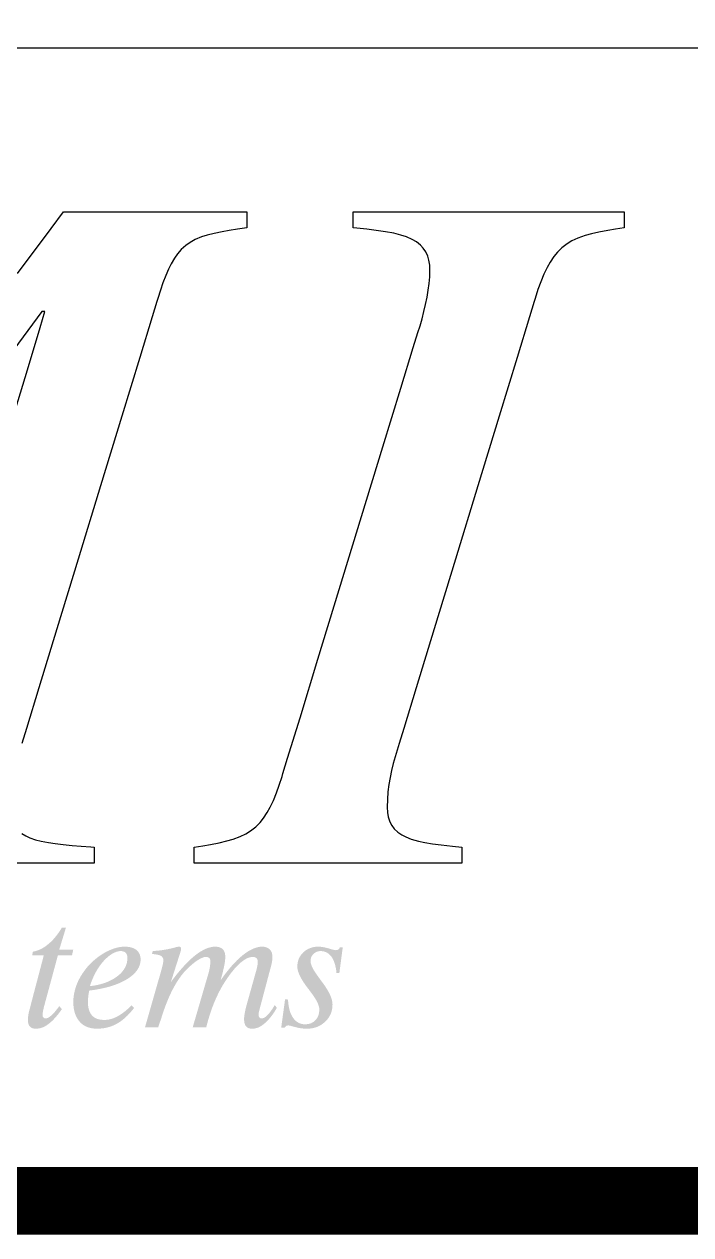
# Model space of a CAD drawing. Header units: millimetres. Extents: x 2335 to 2657, y 96 to 324.
# Drawn here: x 2503.91 to 2514.41, y 96.12 to 115.19 of the extents above; entities that cross this region are included whole.
import ezdxf

# ---------------------------------------------------------------- set-up
doc = ezdxf.new("R2010")
doc.units = ezdxf.units.MM
doc.header["$LTSCALE"] = 10
doc.layers.get('0').update_dxf_attribs({"linetype": 'CONTINUOUS'})
doc.layers.add('AM_4', color=3, linetype='CONTINUOUS', lineweight=25)

msp = doc.modelspace()

# ---------------------------------------------------------------- hatches: boundary and pattern name
h = msp.add_hatch(color=4)
edge = h.paths.add_edge_path()
edge.add_spline(control_points=[(2504.6819, 100.6112), (2504.6084, 100.6112), (2504.5348, 100.6112), (2504.4613, 100.6112)], knot_values=[0, 0, 0, 0, 1, 1, 1, 1], degree=3, periodic=0)
edge.add_spline(control_points=[(2504.4613, 100.6112), (2504.4965, 100.7268), (2504.5317, 100.8423), (2504.5669, 100.9579)], knot_values=[0, 0, 0, 0, 1, 1, 1, 1], degree=3, periodic=0)
edge.add_spline(control_points=[(2504.5669, 100.9579), (2504.5456, 100.9579), (2504.5243, 100.9579), (2504.5031, 100.9579)], knot_values=[0, 0, 0, 0, 1, 1, 1, 1], degree=3, periodic=0)
edge.add_spline(control_points=[(2504.5031, 100.9579), (2504.4337, 100.8421), (2504.3605, 100.7546), (2504.284, 100.6939)], knot_values=[0, 0, 0, 0, 1, 1, 1, 1], degree=3, periodic=0)
edge.add_spline(control_points=[(2504.284, 100.6939), (2504.2084, 100.6301), (2504.1296, 100.5931), (2504.0461, 100.5781)], knot_values=[0, 0, 0, 0, 1, 1, 1, 1], degree=3, periodic=0)
edge.add_spline(control_points=[(2504.0461, 100.5781), (2504.0422, 100.5584), (2504.0382, 100.5387), (2504.0343, 100.519)], knot_values=[0, 0, 0, 0, 1, 1, 1, 1], degree=3, periodic=0)
edge.add_spline(control_points=[(2504.0343, 100.519), (2504.0952, 100.519), (2504.1562, 100.519), (2504.2171, 100.519)], knot_values=[0, 0, 0, 0, 1, 1, 1, 1], degree=3, periodic=0)
edge.add_spline(control_points=[(2504.2171, 100.519), (2504.1407, 100.2278), (2504.0628, 99.9369), (2503.9807, 99.6178), (2503.9752, 99.5933), (2503.9721, 99.5697)], knot_values=[0, 0, 0, 0, 0.9136101, 0.9136101, 1, 1, 1, 1], degree=3, periodic=0)
edge.add_spline(control_points=[(2503.9721, 99.5697), (2503.9697, 99.5453), (2503.9665, 99.524), (2503.9665, 99.4563), (2503.9776, 99.4216), (2503.9981, 99.3987)], knot_values=[0, 0, 0, 0, 0.2790698, 0.2790698, 1, 1, 1, 1], degree=3, periodic=0)
edge.add_spline(control_points=[(2503.9981, 99.3987), (2504.0201, 99.3751), (2504.0516, 99.3649), (2504.1611, 99.3649), (2504.2273, 99.3885), (2504.2935, 99.4405)], knot_values=[0, 0, 0, 0, 0.3956835, 0.3956835, 1, 1, 1, 1], degree=3, periodic=0)
edge.add_spline(control_points=[(2504.2935, 99.4405), (2504.3605, 99.4909), (2504.4306, 99.5689), (2504.5031, 99.6737)], knot_values=[0, 0, 0, 0, 1, 1, 1, 1], degree=3, periodic=0)
edge.add_spline(control_points=[(2504.5031, 99.6737), (2504.4891, 99.6892), (2504.4752, 99.7047), (2504.4613, 99.7202)], knot_values=[0, 0, 0, 0, 1, 1, 1, 1], degree=3, periodic=0)
edge.add_spline(control_points=[(2504.4613, 99.7202), (2504.4125, 99.6524), (2504.3707, 99.6036), (2504.336, 99.5729)], knot_values=[0, 0, 0, 0, 1, 1, 1, 1], degree=3, periodic=0)
edge.add_spline(control_points=[(2504.336, 99.5729), (2504.3014, 99.5413), (2504.2707, 99.5256), (2504.2462, 99.5272)], knot_values=[0, 0, 0, 0, 1, 1, 1, 1], degree=3, periodic=0)
edge.add_spline(control_points=[(2504.2462, 99.5272), (2504.232, 99.5256), (2504.2202, 99.5295), (2504.2116, 99.5413)], knot_values=[0, 0, 0, 0, 1, 1, 1, 1], degree=3, periodic=0)
edge.add_spline(control_points=[(2504.2116, 99.5413), (2504.2029, 99.55), (2504.1974, 99.5642), (2504.1974, 99.5957), (2504.1997, 99.613), (2504.2045, 99.6367)], knot_values=[0, 0, 0, 0, 0.65, 0.65, 1, 1, 1, 1], degree=3, periodic=0)
edge.add_spline(control_points=[(2504.2045, 99.6367), (2504.2084, 99.6595), (2504.2147, 99.6855), (2504.2218, 99.7155)], knot_values=[0, 0, 0, 0, 1, 1, 1, 1], degree=3, periodic=0)
edge.add_spline(control_points=[(2504.2218, 99.7155), (2504.2943, 99.9833), (2504.3668, 100.2512), (2504.4392, 100.519)], knot_values=[0, 0, 0, 0, 1, 1, 1, 1], degree=3, periodic=0)
edge.add_spline(control_points=[(2504.4392, 100.519), (2504.5133, 100.519), (2504.5874, 100.519), (2504.6614, 100.519)], knot_values=[0, 0, 0, 0, 1, 1, 1, 1], degree=3, periodic=0)
edge.add_spline(control_points=[(2504.6614, 100.519), (2504.6682, 100.5498), (2504.6751, 100.5805), (2504.6819, 100.6112)], knot_values=[0, 0, 0, 0, 1, 1, 1, 1], degree=3, periodic=0)
h = msp.add_hatch(color=4)
edge = h.paths.add_edge_path()
edge.add_spline(control_points=[(2504.9332, 99.9652), (2505.1853, 99.9959), (2505.3827, 100.0556), (2505.6714, 100.2323), (2505.7439, 100.3363), (2505.7439, 100.519), (2505.7218, 100.5687), (2505.6785, 100.6041)], knot_values=[0, 0, 0, 0, 0.3964165, 0.3964165, 0.7918678, 0.7918678, 1, 1, 1, 1], degree=3, periodic=0)
edge.add_spline(control_points=[(2505.6785, 100.6041), (2505.6352, 100.6388), (2505.5722, 100.6561), (2505.4894, 100.6577)], knot_values=[0, 0, 0, 0, 1, 1, 1, 1], degree=3, periodic=0)
edge.add_spline(control_points=[(2505.4894, 100.6577), (2505.402, 100.6561), (2505.3098, 100.6301), (2505.2113, 100.5813)], knot_values=[0, 0, 0, 0, 1, 1, 1, 1], degree=3, periodic=0)
edge.add_spline(control_points=[(2505.2113, 100.5813), (2505.1136, 100.5309), (2505.0222, 100.4615), (2504.9372, 100.3749)], knot_values=[0, 0, 0, 0, 1, 1, 1, 1], degree=3, periodic=0)
edge.add_spline(control_points=[(2504.9372, 100.3749), (2504.8568, 100.2866), (2504.793, 100.1921), (2504.7481, 100.0905)], knot_values=[0, 0, 0, 0, 1, 1, 1, 1], degree=3, periodic=0)
edge.add_spline(control_points=[(2504.7481, 100.0905), (2504.7047, 99.9873), (2504.6835, 99.8856), (2504.6819, 99.7864)], knot_values=[0, 0, 0, 0, 1, 1, 1, 1], degree=3, periodic=0)
edge.add_spline(control_points=[(2504.6819, 99.7864), (2504.6835, 99.6524), (2504.7166, 99.5484), (2504.7827, 99.4752)], knot_values=[0, 0, 0, 0, 1, 1, 1, 1], degree=3, periodic=0)
edge.add_spline(control_points=[(2504.7827, 99.4752), (2504.8489, 99.3995), (2504.9419, 99.3649), (2505.1711, 99.3649), (2505.2748, 99.3907), (2505.4626, 99.4949), (2505.5532, 99.5784), (2505.6399, 99.691)], knot_values=[0, 0, 0, 0, 0.3414157, 0.3414157, 0.671297, 0.671297, 1, 1, 1, 1], degree=3, periodic=0)
edge.add_spline(control_points=[(2505.6399, 99.691), (2505.6268, 99.7055), (2505.6136, 99.7199), (2505.6005, 99.7344)], knot_values=[0, 0, 0, 0, 1, 1, 1, 1], degree=3, periodic=0)
edge.add_spline(control_points=[(2505.6005, 99.7344), (2505.5288, 99.6579), (2505.4548, 99.6004), (2505.3815, 99.561)], knot_values=[0, 0, 0, 0, 1, 1, 1, 1], degree=3, periodic=0)
edge.add_spline(control_points=[(2505.3815, 99.561), (2505.3098, 99.5209), (2505.2389, 99.5019), (2505.1727, 99.5035)], knot_values=[0, 0, 0, 0, 1, 1, 1, 1], degree=3, periodic=0)
edge.add_spline(control_points=[(2505.1727, 99.5035), (2505.0861, 99.5019), (2505.0207, 99.5256), (2504.9773, 99.5744)], knot_values=[0, 0, 0, 0, 1, 1, 1, 1], degree=3, periodic=0)
edge.add_spline(control_points=[(2504.9773, 99.5744), (2504.934, 99.6209), (2504.9127, 99.6926), (2504.9127, 99.8084), (2504.9143, 99.8328), (2504.9175, 99.8644)], knot_values=[0, 0, 0, 0, 0.8367347, 0.8367347, 1, 1, 1, 1], degree=3, periodic=0)
edge.add_spline(control_points=[(2504.9175, 99.8644), (2504.9198, 99.8935), (2504.9253, 99.9282), (2504.9332, 99.9652)], knot_values=[0, 0, 0, 0, 1, 1, 1, 1], degree=3, periodic=0)
edge = h.paths.add_edge_path(flags=16)
edge.add_spline(control_points=[(2505.5083, 100.56), (2505.5272, 100.5395), (2505.5359, 100.5135), (2505.5359, 100.3678), (2505.4823, 100.2709), (2505.376, 100.1905)], knot_values=[0, 0, 0, 0, 0.2162162, 0.2162162, 1, 1, 1, 1], degree=3, periodic=0)
edge.add_spline(control_points=[(2505.376, 100.1905), (2505.2688, 100.1078), (2505.1262, 100.0566), (2504.9442, 100.0345)], knot_values=[0, 0, 0, 0, 1, 1, 1, 1], degree=3, periodic=0)
edge.add_spline(control_points=[(2504.9442, 100.0345), (2504.9947, 100.1945), (2505.0672, 100.3276), (2505.1609, 100.4316)], knot_values=[0, 0, 0, 0, 1, 1, 1, 1], degree=3, periodic=0)
edge.add_spline(control_points=[(2505.1609, 100.4316), (2505.2562, 100.5348), (2505.3468, 100.5868), (2505.4335, 100.5884)], knot_values=[0, 0, 0, 0, 1, 1, 1, 1], degree=3, periodic=0)
edge.add_spline(control_points=[(2505.4335, 100.5884), (2505.465, 100.5868), (2505.491, 100.5773), (2505.5083, 100.56)], knot_values=[0, 0, 0, 0, 1, 1, 1, 1], degree=3, periodic=0)
h = msp.add_hatch(color=4)
edge = h.paths.add_edge_path()
edge.add_spline(control_points=[(2506.7783, 99.3885), (2506.8532, 99.6942), (2506.9651, 99.9555), (2507.2684, 100.3867), (2507.3999, 100.4946), (2507.511, 100.4962)], knot_values=[0, 0, 0, 0, 0.5012239, 0.5012239, 1, 1, 1, 1], degree=3, periodic=0)
edge.add_spline(control_points=[(2507.511, 100.4962), (2507.5386, 100.4946), (2507.5583, 100.4875), (2507.5717, 100.4749)], knot_values=[0, 0, 0, 0, 1, 1, 1, 1], degree=3, periodic=0)
edge.add_spline(control_points=[(2507.5717, 100.4749), (2507.5843, 100.46), (2507.5898, 100.4403), (2507.5898, 100.3993), (2507.589, 100.3796), (2507.5827, 100.3552)], knot_values=[0, 0, 0, 0, 0.6346154, 0.6346154, 1, 1, 1, 1], degree=3, periodic=0)
edge.add_spline(control_points=[(2507.5827, 100.3552), (2507.5788, 100.3292), (2507.5717, 100.2984), (2507.5614, 100.2654)], knot_values=[0, 0, 0, 0, 1, 1, 1, 1], degree=3, periodic=0)
edge.add_spline(control_points=[(2507.5614, 100.2654), (2507.5089, 100.0779), (2507.4564, 99.8904), (2507.4039, 99.7028)], knot_values=[0, 0, 0, 0, 1, 1, 1, 1], degree=3, periodic=0)
edge.add_spline(control_points=[(2507.4039, 99.7028), (2507.3952, 99.665), (2507.3881, 99.6304), (2507.3826, 99.5973)], knot_values=[0, 0, 0, 0, 1, 1, 1, 1], degree=3, periodic=0)
edge.add_spline(control_points=[(2507.3826, 99.5973), (2507.3763, 99.5626), (2507.3739, 99.5366), (2507.3739, 99.4633), (2507.385, 99.4247), (2507.4054, 99.4011)], knot_values=[0, 0, 0, 0, 0.2688172, 0.2688172, 1, 1, 1, 1], degree=3, periodic=0)
edge.add_spline(control_points=[(2507.4054, 99.4011), (2507.4259, 99.3767), (2507.459, 99.3649), (2507.567, 99.3649), (2507.6323, 99.3909), (2507.6985, 99.4492)], knot_values=[0, 0, 0, 0, 0.4160584, 0.4160584, 1, 1, 1, 1], degree=3, periodic=0)
edge.add_spline(control_points=[(2507.6985, 99.4492), (2507.7647, 99.5051), (2507.8293, 99.5862), (2507.89, 99.6926)], knot_values=[0, 0, 0, 0, 1, 1, 1, 1], degree=3, periodic=0)
edge.add_spline(control_points=[(2507.89, 99.6926), (2507.8795, 99.7076), (2507.869, 99.7225), (2507.8585, 99.7375)], knot_values=[0, 0, 0, 0, 1, 1, 1, 1], degree=3, periodic=0)
edge.add_spline(control_points=[(2507.8585, 99.7375), (2507.8096, 99.6579), (2507.7694, 99.6036), (2507.7371, 99.5729)], knot_values=[0, 0, 0, 0, 1, 1, 1, 1], degree=3, periodic=0)
edge.add_spline(control_points=[(2507.7371, 99.5729), (2507.7056, 99.5413), (2507.6765, 99.5256), (2507.6497, 99.5272)], knot_values=[0, 0, 0, 0, 1, 1, 1, 1], degree=3, periodic=0)
edge.add_spline(control_points=[(2507.6497, 99.5272), (2507.6347, 99.5256), (2507.6245, 99.5295), (2507.6158, 99.5413)], knot_values=[0, 0, 0, 0, 1, 1, 1, 1], degree=3, periodic=0)
edge.add_spline(control_points=[(2507.6158, 99.5413), (2507.6071, 99.5516), (2507.6032, 99.5673), (2507.6032, 99.5933), (2507.6048, 99.6004), (2507.6048, 99.6107)], knot_values=[0, 0, 0, 0, 0.7575758, 0.7575758, 1, 1, 1, 1], degree=3, periodic=0)
edge.add_spline(control_points=[(2507.6048, 99.6107), (2507.6063, 99.6193), (2507.6071, 99.6296), (2507.6103, 99.6406)], knot_values=[0, 0, 0, 0, 1, 1, 1, 1], degree=3, periodic=0)
edge.add_spline(control_points=[(2507.6103, 99.6406), (2507.667, 99.8546), (2507.7237, 100.0687), (2507.7805, 100.2827)], knot_values=[0, 0, 0, 0, 1, 1, 1, 1], degree=3, periodic=0)
edge.add_spline(control_points=[(2507.7805, 100.2827), (2507.7962, 100.3363), (2507.8065, 100.3796), (2507.812, 100.4111)], knot_values=[0, 0, 0, 0, 1, 1, 1, 1], degree=3, periodic=0)
edge.add_spline(control_points=[(2507.812, 100.4111), (2507.8183, 100.441), (2507.8206, 100.4702), (2507.8206, 100.545), (2507.808, 100.586), (2507.7505, 100.6419), (2507.7111, 100.6561), (2507.6591, 100.6577)], knot_values=[0, 0, 0, 0, 0.2124896, 0.2124896, 0.6117126, 0.6117126, 1, 1, 1, 1], degree=3, periodic=0)
edge.add_spline(control_points=[(2507.6591, 100.6577), (2507.5654, 100.6561), (2507.4614, 100.6104), (2507.3495, 100.5206)], knot_values=[0, 0, 0, 0, 1, 1, 1, 1], degree=3, periodic=0)
edge.add_spline(control_points=[(2507.3495, 100.5206), (2507.2369, 100.4284), (2507.121, 100.2969), (2507.0044, 100.1267)], knot_values=[0, 0, 0, 0, 1, 1, 1, 1], degree=3, periodic=0)
edge.add_spline(control_points=[(2507.0044, 100.1267), (2507.0336, 100.2338), (2507.053, 100.3143), (2507.0738, 100.4229), (2507.0777, 100.4663), (2507.0777, 100.5513), (2507.0651, 100.5899), (2507.0115, 100.6435), (2506.9714, 100.6561), (2506.9162, 100.6577)], knot_values=[0, 0, 0, 0, 0.2071166, 0.2071166, 0.4085157, 0.4085157, 0.7129561, 0.7129561, 1, 1, 1, 1], degree=3, periodic=0)
edge.add_spline(control_points=[(2506.9162, 100.6577), (2506.8217, 100.6561), (2506.7145, 100.6089), (2506.5963, 100.5151)], knot_values=[0, 0, 0, 0, 1, 1, 1, 1], degree=3, periodic=0)
edge.add_spline(control_points=[(2506.5963, 100.5151), (2506.4797, 100.4198), (2506.3537, 100.2811), (2506.2198, 100.0991)], knot_values=[0, 0, 0, 0, 1, 1, 1, 1], degree=3, periodic=0)
edge.add_spline(control_points=[(2506.2198, 100.0991), (2506.2707, 100.2588), (2506.3216, 100.4185), (2506.3726, 100.5781)], knot_values=[0, 0, 0, 0, 1, 1, 1, 1], degree=3, periodic=0)
edge.add_spline(control_points=[(2506.3726, 100.5781), (2506.3757, 100.586), (2506.3773, 100.5947), (2506.3781, 100.6026)], knot_values=[0, 0, 0, 0, 1, 1, 1, 1], degree=3, periodic=0)
edge.add_spline(control_points=[(2506.3781, 100.6026), (2506.3797, 100.6112), (2506.3797, 100.6191), (2506.3797, 100.6364), (2506.3781, 100.6451), (2506.3687, 100.6546), (2506.3608, 100.6577), (2506.3513, 100.6593)], knot_values=[0, 0, 0, 0, 0.2876712, 0.2876712, 0.7031963, 0.7031963, 1, 1, 1, 1], degree=3, periodic=0)
edge.add_spline(control_points=[(2506.3513, 100.6593), (2506.3482, 100.6577), (2506.3348, 100.6546), (2506.3119, 100.6522)], knot_values=[0, 0, 0, 0, 1, 1, 1, 1], degree=3, periodic=0)
edge.add_spline(control_points=[(2506.3119, 100.6522), (2506.189, 100.6159), (2506.0638, 100.5947), (2505.9338, 100.5884)], knot_values=[0, 0, 0, 0, 1, 1, 1, 1], degree=3, periodic=0)
edge.add_spline(control_points=[(2505.9338, 100.5884), (2505.9301, 100.5731), (2505.9264, 100.5579), (2505.9227, 100.5427)], knot_values=[0, 0, 0, 0, 1, 1, 1, 1], degree=3, periodic=0)
edge.add_spline(control_points=[(2505.9227, 100.5427), (2505.9905, 100.5364), (2506.0362, 100.5277), (2506.0882, 100.4993), (2506.1016, 100.4757), (2506.1016, 100.4269), (2506.0984, 100.404), (2506.0929, 100.3764)], knot_values=[0, 0, 0, 0, 0.38, 0.38, 0.76, 0.76, 1, 1, 1, 1], degree=3, periodic=0)
edge.add_spline(control_points=[(2506.0929, 100.3764), (2506.0866, 100.3473), (2506.0744, 100.3015), (2505.9755, 99.9557), (2505.8944, 99.6721), (2505.8132, 99.3885)], knot_values=[0, 0, 0, 0, 0.1796602, 0.1796602, 1, 1, 1, 1], degree=3, periodic=0)
edge.add_spline(control_points=[(2505.8132, 99.3885), (2505.8823, 99.3885), (2505.9514, 99.3885), (2506.0204, 99.3885)], knot_values=[0, 0, 0, 0, 1, 1, 1, 1], degree=3, periodic=0)
edge.add_spline(control_points=[(2506.0204, 99.3885), (2506.0312, 99.4197), (2506.042, 99.451), (2506.0527, 99.4823)], knot_values=[0, 0, 0, 0, 1, 1, 1, 1], degree=3, periodic=0)
edge.add_spline(control_points=[(2506.0527, 99.4823), (2506.0582, 99.4964), (2506.0669, 99.5209), (2506.0772, 99.5555)], knot_values=[0, 0, 0, 0, 1, 1, 1, 1], degree=3, periodic=0)
edge.add_spline(control_points=[(2506.0772, 99.5555), (2506.1725, 99.8588), (2506.2875, 100.0905), (2506.4262, 100.2528)], knot_values=[0, 0, 0, 0, 1, 1, 1, 1], degree=3, periodic=0)
edge.add_spline(control_points=[(2506.4262, 100.2528), (2506.4923, 100.3244), (2506.5562, 100.3835), (2506.6192, 100.4284)], knot_values=[0, 0, 0, 0, 1, 1, 1, 1], degree=3, periodic=0)
edge.add_spline(control_points=[(2506.6192, 100.4284), (2506.683, 100.4718), (2506.7334, 100.4946), (2506.7697, 100.4962)], knot_values=[0, 0, 0, 0, 1, 1, 1, 1], degree=3, periodic=0)
edge.add_spline(control_points=[(2506.7697, 100.4962), (2506.7957, 100.4946), (2506.8138, 100.4891), (2506.8256, 100.4773)], knot_values=[0, 0, 0, 0, 1, 1, 1, 1], degree=3, periodic=0)
edge.add_spline(control_points=[(2506.8256, 100.4773), (2506.8374, 100.4663), (2506.8429, 100.4474), (2506.8429, 100.3969), (2506.8395, 100.3662), (2506.8288, 100.2984), (2506.8185, 100.2551), (2506.8028, 100.2031)], knot_values=[0, 0, 0, 0, 0.3012766, 0.3012766, 0.6427235, 0.6427235, 1, 1, 1, 1], degree=3, periodic=0)
edge.add_spline(control_points=[(2506.8028, 100.2031), (2506.7234, 99.9316), (2506.6441, 99.66), (2506.5648, 99.3885)], knot_values=[0, 0, 0, 0, 1, 1, 1, 1], degree=3, periodic=0)
edge.add_spline(control_points=[(2506.5648, 99.3885), (2506.636, 99.3885), (2506.7072, 99.3885), (2506.7783, 99.3885)], knot_values=[0, 0, 0, 0, 1, 1, 1, 1], degree=3, periodic=0)
h = msp.add_hatch(color=4)
edge = h.paths.add_edge_path()
edge.add_spline(control_points=[(2508.5454, 100.1803), (2508.4627, 100.2898), (2508.421, 100.3733), (2508.421, 100.4749), (2508.4367, 100.5104), (2508.4675, 100.5427)], knot_values=[0, 0, 0, 0, 0.5968992, 0.5968992, 1, 1, 1, 1], degree=3, periodic=0)
edge.add_spline(control_points=[(2508.4675, 100.5427), (2508.4974, 100.571), (2508.5336, 100.5868), (2508.5754, 100.5884)], knot_values=[0, 0, 0, 0, 1, 1, 1, 1], degree=3, periodic=0)
edge.add_spline(control_points=[(2508.5754, 100.5884), (2508.6487, 100.5868), (2508.707, 100.5584), (2508.7487, 100.5017)], knot_values=[0, 0, 0, 0, 1, 1, 1, 1], degree=3, periodic=0)
edge.add_spline(control_points=[(2508.7487, 100.5017), (2508.792, 100.4442), (2508.8196, 100.3575), (2508.8306, 100.2425)], knot_values=[0, 0, 0, 0, 1, 1, 1, 1], degree=3, periodic=0)
edge.add_spline(control_points=[(2508.8306, 100.2425), (2508.8456, 100.2425), (2508.8606, 100.2425), (2508.8756, 100.2425)], knot_values=[0, 0, 0, 0, 1, 1, 1, 1], degree=3, periodic=0)
edge.add_spline(control_points=[(2508.8756, 100.2425), (2508.8934, 100.3775), (2508.9113, 100.5125), (2508.9291, 100.6475)], knot_values=[0, 0, 0, 0, 1, 1, 1, 1], degree=3, periodic=0)
edge.add_spline(control_points=[(2508.9291, 100.6475), (2508.9136, 100.6475), (2508.8981, 100.6475), (2508.8826, 100.6475)], knot_values=[0, 0, 0, 0, 1, 1, 1, 1], degree=3, periodic=0)
edge.add_spline(control_points=[(2508.8826, 100.6475), (2508.8826, 100.6333), (2508.8756, 100.623), (2508.8637, 100.6144)], knot_values=[0, 0, 0, 0, 1, 1, 1, 1], degree=3, periodic=0)
edge.add_spline(control_points=[(2508.8637, 100.6144), (2508.8527, 100.6041), (2508.8377, 100.6002), (2508.822, 100.6018)], knot_values=[0, 0, 0, 0, 1, 1, 1, 1], degree=3, periodic=0)
edge.add_spline(control_points=[(2508.822, 100.6018), (2508.8094, 100.6002), (2508.7716, 100.6089), (2508.7109, 100.6286)], knot_values=[0, 0, 0, 0, 1, 1, 1, 1], degree=3, periodic=0)
edge.add_spline(control_points=[(2508.7109, 100.6286), (2508.6502, 100.6459), (2508.5943, 100.6561), (2508.5423, 100.6577)], knot_values=[0, 0, 0, 0, 1, 1, 1, 1], degree=3, periodic=0)
edge.add_spline(control_points=[(2508.5423, 100.6577), (2508.4485, 100.6561), (2508.3705, 100.6262), (2508.3067, 100.5671)], knot_values=[0, 0, 0, 0, 1, 1, 1, 1], degree=3, periodic=0)
edge.add_spline(control_points=[(2508.3067, 100.5671), (2508.2453, 100.5064), (2508.213, 100.4324), (2508.213, 100.2567), (2508.2713, 100.1401), (2508.3839, 99.9959)], knot_values=[0, 0, 0, 0, 0.5067265, 0.5067265, 1, 1, 1, 1], degree=3, periodic=0)
edge.add_spline(control_points=[(2508.3839, 99.9959), (2508.3981, 99.9786), (2508.4068, 99.9652), (2508.4123, 99.9581)], knot_values=[0, 0, 0, 0, 1, 1, 1, 1], degree=3, periodic=0)
edge.add_spline(control_points=[(2508.4123, 99.9581), (2508.4178, 99.9494), (2508.4265, 99.9392), (2508.4352, 99.9282)], knot_values=[0, 0, 0, 0, 1, 1, 1, 1], degree=3, periodic=0)
edge.add_spline(control_points=[(2508.4352, 99.9282), (2508.5194, 99.8155), (2508.5596, 99.7304), (2508.5596, 99.5973), (2508.5391, 99.5413), (2508.4974, 99.498)], knot_values=[0, 0, 0, 0, 0.4556213, 0.4556213, 1, 1, 1, 1], degree=3, periodic=0)
edge.add_spline(control_points=[(2508.4974, 99.498), (2508.4572, 99.4547), (2508.4036, 99.4334), (2508.339, 99.4342)], knot_values=[0, 0, 0, 0, 1, 1, 1, 1], degree=3, periodic=0)
edge.add_spline(control_points=[(2508.339, 99.4342), (2508.2579, 99.4334), (2508.1949, 99.4665), (2508.1468, 99.5358)], knot_values=[0, 0, 0, 0, 1, 1, 1, 1], degree=3, periodic=0)
edge.add_spline(control_points=[(2508.1468, 99.5358), (2508.0995, 99.602), (2508.072, 99.6981), (2508.0664, 99.8242)], knot_values=[0, 0, 0, 0, 1, 1, 1, 1], degree=3, periodic=0)
edge.add_spline(control_points=[(2508.0664, 99.8242), (2508.0509, 99.825), (2508.0355, 99.8257), (2508.02, 99.8265)], knot_values=[0, 0, 0, 0, 1, 1, 1, 1], degree=3, periodic=0)
edge.add_spline(control_points=[(2508.02, 99.8265), (2507.9997, 99.6782), (2507.9795, 99.5298), (2507.9593, 99.3814)], knot_values=[0, 0, 0, 0, 1, 1, 1, 1], degree=3, periodic=0)
edge.add_spline(control_points=[(2507.9593, 99.3814), (2507.9777, 99.3814), (2507.9961, 99.3814), (2508.0144, 99.3814)], knot_values=[0, 0, 0, 0, 1, 1, 1, 1], degree=3, periodic=0)
edge.add_spline(control_points=[(2508.0144, 99.3814), (2508.02, 99.3924), (2508.0271, 99.4011), (2508.0357, 99.4074)], knot_values=[0, 0, 0, 0, 1, 1, 1, 1], degree=3, periodic=0)
edge.add_spline(control_points=[(2508.0357, 99.4074), (2508.046, 99.4129), (2508.0578, 99.4161), (2508.0735, 99.4169)], knot_values=[0, 0, 0, 0, 1, 1, 1, 1], degree=3, periodic=0)
edge.add_spline(control_points=[(2508.0735, 99.4169), (2508.0822, 99.4161), (2508.1184, 99.4074), (2508.1799, 99.3901)], knot_values=[0, 0, 0, 0, 1, 1, 1, 1], degree=3, periodic=0)
edge.add_spline(control_points=[(2508.1799, 99.3901), (2508.2437, 99.3727), (2508.3044, 99.3649), (2508.4777, 99.3649), (2508.5738, 99.3995), (2508.6518, 99.4752)], knot_values=[0, 0, 0, 0, 0.3318182, 0.3318182, 1, 1, 1, 1], degree=3, periodic=0)
edge.add_spline(control_points=[(2508.6518, 99.4752), (2508.7298, 99.5469), (2508.7676, 99.639), (2508.7676, 99.8352), (2508.7156, 99.9494), (2508.6116, 100.0897)], knot_values=[0, 0, 0, 0, 0.562249, 0.562249, 1, 1, 1, 1], degree=3, periodic=0)
edge.add_spline(control_points=[(2508.6116, 100.0897), (2508.5911, 100.1157), (2508.577, 100.1354), (2508.5667, 100.1511)], knot_values=[0, 0, 0, 0, 1, 1, 1, 1], degree=3, periodic=0)
edge.add_spline(control_points=[(2508.5667, 100.1511), (2508.5612, 100.1574), (2508.5541, 100.1661), (2508.5454, 100.1803)], knot_values=[0, 0, 0, 0, 1, 1, 1, 1], degree=3, periodic=0)

# ---------------------------------------------------------------- linework, layer by layer
msp.add_lwpolyline([(2335.6655, 96.6513, 1.0666, 1.0666, 0), (2656.4777, 96.6513, 1.0666, 1.0666, 0), (2656.4777, 323.9275, 1.0666, 1.0666, 0), (2335.6655, 323.9275, 1.0666, 1.0666, 0)], format="xyseb", close=True)
for points in [[(2503.8032, 111.2648, 0), (2504.3323, 111.9711, 0), (2504.5297, 112.2347, 0), (2504.6287, 112.2347, 0), (2504.8941, 112.2347, 0), (2505.2782, 112.2347, 0), (2505.7337, 112.2347, 0), (2506.2129, 112.2347, 0), (2506.6683, 112.2347, 0), (2507.0525, 112.2347, 0), (2507.3178, 112.2347, 0), (2507.4168, 112.2347, 0), (2507.4168, 112.226, 0), (2507.4168, 112.2029, 0), (2507.4168, 112.1695, 0), (2507.4168, 112.1298, 0), (2507.4168, 112.0881, 0), (2507.4168, 112.0484, 0), (2507.4168, 112.015, 0), (2507.4168, 111.9919, 0), (2507.4168, 111.9833, 0)], [(2506.5869, 102.2233, 0), (2506.7245, 102.2465, 0), (2506.8447, 102.2677, 0), (2506.9835, 102.295, 0), (2507.1005, 102.3223, 0), (2507.1996, 102.3504, 0), (2507.3111, 102.3909, 0), (2507.4022, 102.4344, 0), (2507.4775, 102.4807, 0), (2507.5605, 102.5466, 0), (2507.6269, 102.6145, 0), (2507.6809, 102.6824, 0), (2507.7399, 102.7725, 0), (2507.7862, 102.8567, 0), (2507.8351, 102.9606, 0), (2507.8837, 103.0795, 0), (2507.9273, 103.2004, 0), (2507.9719, 103.3378, 0), (2507.9869, 103.3868, 0), (2508.0598, 103.625, 0), (2508.2553, 104.2633, 0), (2508.5383, 105.1876, 0), (2508.8738, 106.2833, 0), (2509.2268, 107.4362, 0), (2509.5623, 108.5319, 0), (2509.8453, 109.4561, 0), (2510.0407, 110.0945, 0), (2510.1137, 110.3327, 0), (2510.1475, 110.4398, 0), (2510.1795, 110.5501, 0), (2510.209, 110.6625, 0), (2510.2356, 110.7757, 0), (2510.2586, 110.8882, 0), (2510.2775, 110.999, 0), (2510.2917, 111.1066, 0), (2510.3006, 111.2099, 0), (2510.3037, 111.3074, 0), (2510.2993, 111.3957, 0), (2510.2871, 111.4707, 0), (2510.2688, 111.5346, 0), (2510.2363, 111.6061, 0), (2510.1973, 111.664, 0), (2510.1536, 111.7111, 0), (2510.0901, 111.7615, 0), (2510.0241, 111.8002, 0), (2509.9341, 111.8395, 0), (2509.847, 111.868, 0), (2509.7361, 111.8956, 0), (2509.6024, 111.9207, 0), (2509.4541, 111.9424, 0), (2509.3085, 111.96, 0), (2509.149, 111.9774, 0), (2509.0937, 111.9833, 0), (2509.0937, 111.9919, 0), (2509.0937, 112.015, 0), (2509.0937, 112.0484, 0), (2509.0937, 112.0881, 0), (2509.0937, 112.1298, 0), (2509.0937, 112.1695, 0), (2509.0937, 112.2029, 0), (2509.0937, 112.226, 0), (2509.0937, 112.2347, 0), (2509.2401, 112.2347, 0), (2509.6326, 112.2347, 0), (2510.2007, 112.2347, 0), (2510.8743, 112.2347, 0), (2511.583, 112.2347, 0), (2512.2566, 112.2347, 0), (2512.8247, 112.2347, 0), (2513.2171, 112.2347, 0), (2513.3636, 112.2347, 0), (2513.3636, 112.226, 0), (2513.3636, 112.2029, 0), (2513.3636, 112.1695, 0), (2513.3636, 112.1298, 0), (2513.3636, 112.0881, 0), (2513.3636, 112.0484, 0), (2513.3636, 112.015, 0), (2513.3636, 111.9919, 0), (2513.3636, 111.9833, 0), (2513.2258, 111.9602, 0), (2513.1052, 111.9394, 0), (2512.9655, 111.9128, 0), (2512.8475, 111.8865, 0), (2512.7472, 111.8592, 0), (2512.6341, 111.8198, 0), (2512.5415, 111.7773, 0), (2512.4647, 111.7319, 0), (2512.3798, 111.6667, 0), (2512.3119, 111.5993, 0), (2512.2567, 111.5315, 0), (2512.1964, 111.4413, 0), (2512.1492, 111.3566, 0), (2512.0993, 111.252, 0), (2512.05, 111.1318, 0), (2512.006, 111.0095, 0), (2511.961, 110.87, 0), (2511.946, 110.8203, 0), (2511.8731, 110.5816, 0), (2511.6777, 109.9417, 0), (2511.3947, 109.0153, 0), (2511.0593, 107.917, 0), (2510.7063, 106.7614, 0), (2510.3709, 105.6631, 0), (2510.0879, 104.7367, 0), (2509.8925, 104.0968, 0), (2509.8196, 103.858, 0), (2509.7858, 103.7532, 0), (2509.7539, 103.6478, 0), (2509.7244, 103.5414, 0), (2509.6979, 103.4335, 0), (2509.6749, 103.3235, 0), (2509.656, 103.2109, 0), (2509.6419, 103.0952, 0), (2509.6329, 102.9758, 0), (2509.6298, 102.8524, 0), (2509.6339, 102.7716, 0), (2509.6452, 102.7029, 0), (2509.6694, 102.6261, 0), (2509.7017, 102.5639, 0), (2509.7398, 102.5133, 0), (2509.7974, 102.4593, 0), (2509.8592, 102.4178, 0), (2509.9226, 102.3856, 0), (2510.0084, 102.3525, 0), (2510.1203, 102.3208, 0), (2510.2223, 102.2989, 0), (2510.3442, 102.2783, 0), (2510.4789, 102.2598, 0), (2510.6565, 102.2391, 0), (2510.805, 102.2233, 0), (2510.805, 102.2146, 0), (2510.805, 102.1916, 0), (2510.805, 102.1581, 0), (2510.805, 102.1185, 0), (2510.805, 102.0769, 0), (2510.805, 102.0372, 0), (2510.805, 102.0038, 0), (2510.805, 101.9807, 0), (2510.805, 101.9721, 0), (2510.6604, 101.9721, 0), (2510.2727, 101.9721, 0), (2509.7114, 101.9721, 0), (2509.046, 101.9721, 0), (2508.3459, 101.9721, 0), (2507.6805, 101.9721, 0), (2507.1192, 101.9721, 0), (2506.7315, 101.9721, 0), (2506.5869, 101.9721, 0), (2506.5869, 101.9807, 0), (2506.5869, 102.0038, 0), (2506.5869, 102.0372, 0), (2506.5869, 102.0769, 0), (2506.5869, 102.1185, 0), (2506.5869, 102.1581, 0), (2506.5869, 102.1916, 0), (2506.5869, 102.2146, 0), (2506.5869, 102.2233, 0)], [(2507.4168, 111.9833, 0), (2507.2687, 111.9602, 0), (2507.1404, 111.9394, 0), (2507.0291, 111.9196, 0), (2506.9014, 111.8933, 0), (2506.7946, 111.8663, 0), (2506.7047, 111.8379, 0), (2506.6044, 111.7969, 0), (2506.523, 111.7527, 0), (2506.4561, 111.7059, 0), (2506.3826, 111.6396, 0), (2506.324, 111.5718, 0), (2506.2764, 111.5044, 0), (2506.2242, 111.4156, 0), (2506.183, 111.3329, 0), (2506.1391, 111.2316, 0), (2506.0951, 111.1162, 0), (2506.055, 110.9995, 0), (2506.0134, 110.8673, 0), (2505.9993, 110.8203, 0), (2505.9264, 110.5816, 0), (2505.731, 109.9417, 0), (2505.4481, 109.0153, 0), (2505.1127, 107.917, 0), (2504.7597, 106.7614, 0), (2504.4243, 105.6631, 0), (2504.1414, 104.7367, 0), (2503.946, 104.0968, 0), (2503.8731, 103.858, 0)], [(2503.6667, 108.7805, 0), (2503.9588, 109.7467, 0), (2504.1606, 110.414, 0), (2504.2359, 110.6631, 0), (2504.2341, 110.6631, 0), (2504.2293, 110.6631, 0), (2504.2224, 110.6631, 0), (2504.2142, 110.6631, 0), (2504.2056, 110.6631, 0), (2504.1974, 110.6631, 0), (2504.1904, 110.6631, 0), (2504.1857, 110.6631, 0), (2504.1839, 110.6631, 0), (2503.9633, 110.365, 0), (2503.3723, 109.5663, 0)], [(2503.869, 102.4418, 0), (2503.9325, 102.4026, 0), (2503.9985, 102.3723, 0), (2504.0891, 102.3416, 0), (2504.1782, 102.3191, 0), (2504.2935, 102.2972, 0), (2504.3987, 102.2816, 0), (2504.5251, 102.2665, 0), (2504.6659, 102.2524, 0), (2504.8052, 102.2402, 0), (2504.9597, 102.2276, 0), (2505.0138, 102.2233, 0), (2505.0138, 102.2146, 0), (2505.0138, 102.1916, 0), (2505.0138, 102.1581, 0), (2505.0138, 102.1185, 0), (2505.0138, 102.0769, 0), (2505.0138, 102.0372, 0), (2505.0138, 102.0038, 0), (2505.0138, 101.9807, 0), (2505.0138, 101.9721, 0), (2504.852, 101.9721, 0), (2504.4182, 101.9721, 0), (2503.7902, 101.9721, 0)]]:
    msp.add_polyline3d(points)
at = {"layer": 'AM_4'}
msp.add_line((2457.2403, 114.818), (2656.4777, 114.818), dxfattribs=at)

doc.saveas('drawing.dxf')
